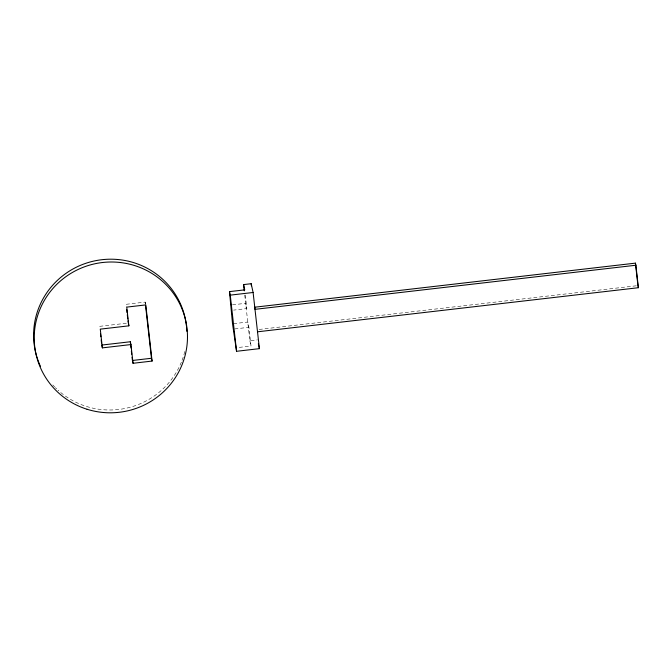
<?xml version="1.0" encoding="UTF-8"?>
<svg xmlns="http://www.w3.org/2000/svg" width="672" height="672" viewBox="0 0 672 672"><rect width="100%" height="100%" fill="white"/><g stroke="black" fill="none" stroke-linecap="round" stroke-linejoin="round"><path stroke-width="0.5" stroke-dasharray="3.36 2.52" d="M145.589 303.979L145.177 302.106L126.126 304.307L126.748 307.112M232.462 304.844L245.666 303.316L246.817 308.582L233.612 310.111M99.658 326.34L128.226 323.03M233.537 323.686L247.758 322.039L248.917 327.306L251.017 346.021L235.78 347.785M234.696 328.952L248.917 327.306M259.132 329.456L636.896 285.726M244.734 295L249.858 340.763L257.477 339.881M249.858 340.763L251.017 346.021M245.305 295.058L246.817 308.582M145.177 302.106L145.404 304.181M184.783 351.523A76.7 75.34 -12.4 0 1 181.717 361.259M181.373 362.124A76.7 75.34 -12.4 0 1 58.036 390.188M56.675 388.92A76.7 75.34 -12.4 0 1 55.339 387.626M54.692 386.963A76.7 75.34 -12.4 0 1 52.786 384.93"/><path stroke-width="1.01" d="M243.566 284.592L251.185 283.71L253.109 292.488L259.409 348.65L236.552 351.296L232.529 323.803L229.488 291.623L244.726 289.859L243.566 284.592L244.264 290.833M229.488 291.623L230.261 295.134L253.109 292.488M635.88 265.238L635.418 263.138L254.537 307.23L254.999 309.338L635.88 265.238L638.4 287.708L257.519 331.8M128.848 325.836L100.279 329.146L102.379 347.869L130.939 344.56L133.039 363.283L152.082 361.074L145.79 304.912L126.748 307.112L128.848 325.836L127.991 320.947M130.939 344.56L130.326 341.754L101.758 345.064L102.379 347.869M152.082 361.074L151.469 358.268L132.426 360.478L132.073 357.353M638.089 286.306L638.4 287.708M258.334 343.778L259.409 348.65M132.628 361.41L133.039 363.283M635.418 263.138L637.938 285.6M251.185 283.71L251.412 285.793M230.261 295.134L236.552 351.296M145.522 305.222L151.469 358.268M126.714 309.506L127.058 312.631M127.294 314.706L127.764 318.872M130.326 341.754L131.023 347.995M131.376 351.112L131.72 354.236M100.481 333.614L100.825 336.739M101.178 339.856L101.522 342.98M37.153 357.857A76.7 75.34 -12.4 0 1 94.416 260.938A76.7 75.34 -12.4 0 1 186.413 325.777M186.505 326.693A76.7 75.34 -12.4 0 1 186.816 331.313M40.53 366.458A76.7 75.34 -12.4 0 1 39.774 364.77M39.404 363.922A76.7 75.34 -12.4 0 1 37.447 358.73M87.058 409.256A76.7 75.34 -12.4 0 0 185.833 321.283A76.7 75.34 -12.4 0 0 59.657 281.669A76.7 75.34 -12.4 0 0 87.058 409.256"/></g></svg>
